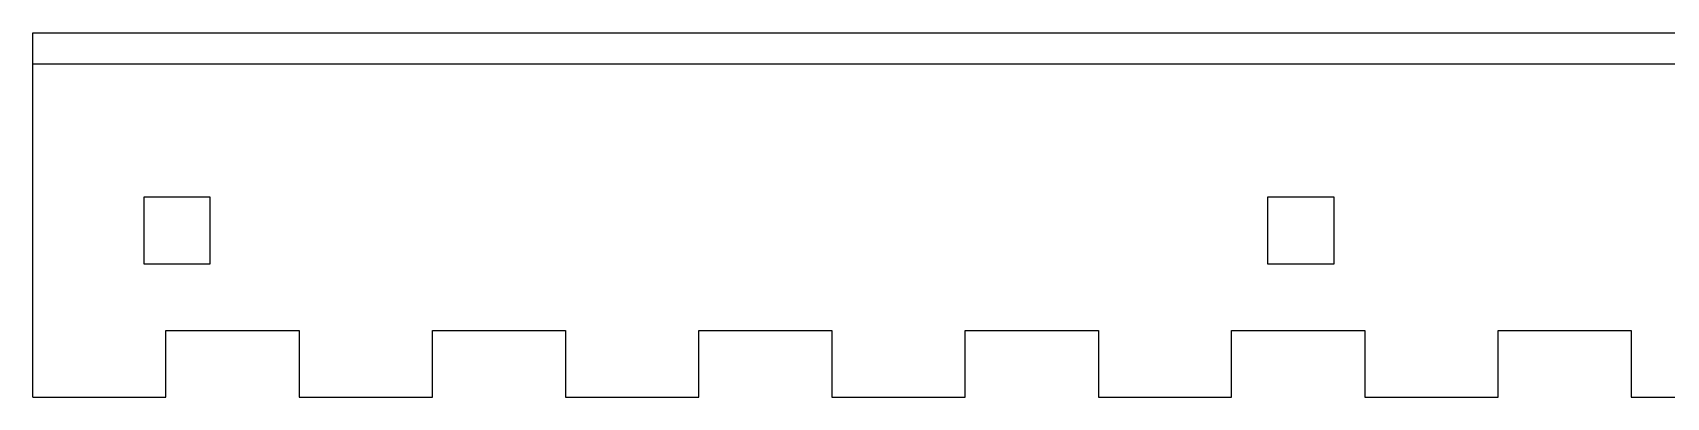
# Model space of a CAD drawing. Header units: millimetres. Extents: x -118 to 1853, y -1989 to 612.
# Drawn here: x 435.5 to 582.7, y 252.4 to 285.2 of the extents above; entities that cross this region are included whole.
import ezdxf

# ---------------------------------------------------------------- set-up
doc = ezdxf.new("R2010")
doc.units = ezdxf.units.MM
doc.layers.add('Holes', color=1, linetype='Continuous', plot=False)
doc.layers.add('text', color=5, linetype='Continuous')

# ---------------------------------------------------------------- blocks, each defined once
blk = doc.blocks.new('Front Panel')
for p, q in [((0, 0), (208.5, 0)), ((0, 0), (208.5, 0)), ((0, 0), (208.5, 0)), ((0, 0), (208.5, 0)), ((0, 0), (208.5, 0)), ((0, 0), (208.5, 0)), ((0, 0), (208.5, 0)), ((0, 0), (208.5, 0)), ((0, 0), (208.5, 0)), ((0, 0), (208.5, 0)), ((0, 0), (208.5, 0)), ((0, 0), (208.5, 0)), ((0, 0), (208.5, 0)), ((0, 0), (208.5, 0)), ((0, 0), (208.5, 0)), ((0, 0), (208.5, 0)), ((0, 0), (208.5, 0)), ((0, 0), (208.5, 0)), ((0, 0), (208.5, 0)), ((0, 0), (208.5, 0)), ((0, 0), (208.5, 0)), ((0, 0), (208.5, 0)), ((0, 0), (208.5, 0)), ((0, 0), (208.5, 0)), ((0, 0), (208.5, 0)), ((0, 0), (208.5, 0)), ((0, 0), (208.5, 0)), ((0, 0), (208.5, 0)), ((0, 0), (208.5, 0)), ((0, -32.798), (0, 0)), ((0, 0), (208.5, 0)), ((12, -32.798), (12, -26.798)), ((12, -26.798), (24, -26.798)), ((12, -32.798), (12, -26.798)), ((12, -26.798), (24, -26.798)), ((12, -32.798), (12, -26.798)), ((12, -26.798), (24, -26.798)), ((12, -32.798), (12, -26.798)), ((12, -26.798), (24, -26.798)), ((12, -32.798), (12, -26.798)), ((12, -26.798), (24, -26.798)), ((12, -32.798), (12, -26.798)), ((12, -26.798), (24, -26.798)), ((12, -32.798), (12, -26.798)), ((12, -26.798), (24, -26.798)), ((12, -32.798), (12, -26.798)), ((12, -26.798), (24, -26.798)), ((12, -32.798), (12, -26.798)), ((12, -26.798), (24, -26.798)), ((12, -32.798), (12, -26.798)), ((12, -26.798), (24, -26.798)), ((12, -32.798), (12, -26.798)), ((12, -26.798), (24, -26.798)), ((12, -32.798), (12, -26.798)), ((12, -26.798), (24, -26.798)), ((12, -32.798), (12, -26.798)), ((12, -26.798), (24, -26.798)), ((12, -32.798), (12, -26.798)), ((12, -26.798), (24, -26.798)), ((12, -32.798), (12, -26.798)), ((12, -26.798), (24, -26.798)), ((12, -32.798), (12, -26.798)), ((12, -26.798), (24, -26.798)), ((12, -32.798), (12, -26.798)), ((12, -26.798), (24, -26.798)), ((12, -32.798), (12, -26.798)), ((12, -26.798), (24, -26.798)), ((12, -32.798), (12, -26.798)), ((12, -26.798), (24, -26.798)), ((12, -32.798), (12, -26.798)), ((12, -26.798), (24, -26.798)), ((12, -32.798), (12, -26.798)), ((12, -26.798), (24, -26.798)), ((12, -32.798), (12, -26.798)), ((12, -26.798), (24, -26.798)), ((12, -32.798), (12, -26.798)), ((12, -26.798), (24, -26.798)), ((12, -32.798), (12, -26.798)), ((12, -26.798), (24, -26.798)), ((12, -32.798), (12, -26.798)), ((12, -26.798), (24, -26.798)), ((12, -32.798), (12, -26.798)), ((12, -26.798), (24, -26.798)), ((12, -32.798), (12, -26.798)), ((12, -26.798), (24, -26.798)), ((12, -32.798), (12, -26.798)), ((12, -26.798), (24, -26.798)), ((12, -32.798), (12, -26.798)), ((12, -26.798), (24, -26.798)), ((12, -32.798), (12, -26.798)), ((12, -26.798), (24, -26.798)), ((24, -26.798), (24, -32.798)), ((24, -26.798), (24, -32.798)), ((24, -26.798), (24, -32.798)), ((24, -26.798), (24, -32.798)), ((24, -26.798), (24, -32.798)), ((24, -26.798), (24, -32.798)), ((24, -26.798), (24, -32.798)), ((24, -26.798), (24, -32.798)), ((24, -26.798), (24, -32.798)), ((24, -26.798), (24, -32.798)), ((24, -26.798), (24, -32.798)), ((24, -26.798), (24, -32.798)), ((24, -26.798), (24, -32.798)), ((24, -26.798), (24, -32.798)), ((24, -26.798), (24, -32.798)), ((24, -26.798), (24, -32.798)), ((24, -26.798), (24, -32.798)), ((24, -26.798), (24, -32.798)), ((24, -26.798), (24, -32.798)), ((24, -26.798), (24, -32.798)), ((24, -26.798), (24, -32.798)), ((24, -26.798), (24, -32.798)), ((24, -26.798), (24, -32.798)), ((24, -26.798), (24, -32.798)), ((24, -26.798), (24, -32.798)), ((24, -26.798), (24, -32.798)), ((24, -26.798), (24, -32.798)), ((24, -26.798), (24, -32.798)), ((24, -26.798), (24, -32.798)), ((24, -26.798), (24, -32.798)), ((36, -32.798), (36, -26.798)), ((36, -26.798), (48, -26.798)), ((36, -32.798), (36, -26.798)), ((36, -26.798), (48, -26.798)), ((36, -32.798), (36, -26.798)), ((36, -26.798), (48, -26.798)), ((36, -32.798), (36, -26.798)), ((36, -26.798), (48, -26.798)), ((36, -32.798), (36, -26.798)), ((36, -26.798), (48, -26.798)), ((36, -32.798), (36, -26.798)), ((36, -26.798), (48, -26.798)), ((36, -32.798), (36, -26.798)), ((36, -26.798), (48, -26.798)), ((36, -32.798), (36, -26.798)), ((36, -26.798), (48, -26.798)), ((36, -32.798), (36, -26.798)), ((36, -26.798), (48, -26.798)), ((36, -32.798), (36, -26.798)), ((36, -26.798), (48, -26.798)), ((36, -32.798), (36, -26.798)), ((36, -26.798), (48, -26.798)), ((36, -32.798), (36, -26.798)), ((36, -26.798), (48, -26.798)), ((36, -32.798), (36, -26.798)), ((36, -26.798), (48, -26.798)), ((36, -32.798), (36, -26.798)), ((36, -26.798), (48, -26.798)), ((36, -32.798), (36, -26.798)), ((36, -26.798), (48, -26.798)), ((36, -32.798), (36, -26.798)), ((36, -26.798), (48, -26.798)), ((36, -32.798), (36, -26.798)), ((36, -26.798), (48, -26.798)), ((36, -32.798), (36, -26.798)), ((36, -26.798), (48, -26.798)), ((36, -32.798), (36, -26.798)), ((36, -26.798), (48, -26.798)), ((36, -32.798), (36, -26.798)), ((36, -26.798), (48, -26.798)), ((36, -32.798), (36, -26.798)), ((36, -26.798), (48, -26.798)), ((36, -32.798), (36, -26.798)), ((36, -26.798), (48, -26.798)), ((36, -32.798), (36, -26.798)), ((36, -26.798), (48, -26.798)), ((36, -32.798), (36, -26.798)), ((36, -26.798), (48, -26.798)), ((36, -32.798), (36, -26.798)), ((36, -26.798), (48, -26.798)), ((36, -32.798), (36, -26.798)), ((36, -26.798), (48, -26.798)), ((36, -32.798), (36, -26.798)), ((36, -26.798), (48, -26.798)), ((36, -32.798), (36, -26.798)), ((36, -26.798), (48, -26.798)), ((36, -32.798), (36, -26.798)), ((36, -26.798), (48, -26.798)), ((36, -32.798), (36, -26.798)), ((36, -26.798), (48, -26.798)), ((48, -26.798), (48, -32.798)), ((48, -26.798), (48, -32.798)), ((48, -26.798), (48, -32.798)), ((48, -26.798), (48, -32.798)), ((48, -26.798), (48, -32.798)), ((48, -26.798), (48, -32.798)), ((48, -26.798), (48, -32.798)), ((48, -26.798), (48, -32.798)), ((48, -26.798), (48, -32.798)), ((48, -26.798), (48, -32.798)), ((48, -26.798), (48, -32.798)), ((48, -26.798), (48, -32.798)), ((48, -26.798), (48, -32.798)), ((48, -26.798), (48, -32.798)), ((48, -26.798), (48, -32.798)), ((48, -26.798), (48, -32.798)), ((48, -26.798), (48, -32.798)), ((48, -26.798), (48, -32.798)), ((48, -26.798), (48, -32.798)), ((48, -26.798), (48, -32.798)), ((48, -26.798), (48, -32.798)), ((48, -26.798), (48, -32.798)), ((48, -26.798), (48, -32.798)), ((48, -26.798), (48, -32.798)), ((48, -26.798), (48, -32.798)), ((48, -26.798), (48, -32.798)), ((48, -26.798), (48, -32.798)), ((48, -26.798), (48, -32.798)), ((48, -26.798), (48, -32.798)), ((48, -26.798), (48, -32.798)), ((60, -32.798), (60, -26.798)), ((60, -26.798), (72, -26.798)), ((60, -32.798), (60, -26.798)), ((60, -26.798), (72, -26.798)), ((60, -32.798), (60, -26.798)), ((60, -26.798), (72, -26.798)), ((60, -32.798), (60, -26.798)), ((60, -26.798), (72, -26.798)), ((60, -32.798), (60, -26.798)), ((60, -26.798), (72, -26.798)), ((60, -32.798), (60, -26.798)), ((60, -26.798), (72, -26.798)), ((60, -32.798), (60, -26.798)), ((60, -26.798), (72, -26.798)), ((60, -32.798), (60, -26.798)), ((60, -26.798), (72, -26.798)), ((60, -32.798), (60, -26.798)), ((60, -26.798), (72, -26.798)), ((60, -32.798), (60, -26.798)), ((60, -26.798), (72, -26.798)), ((60, -32.798), (60, -26.798)), ((60, -26.798), (72, -26.798)), ((60, -32.798), (60, -26.798)), ((60, -26.798), (72, -26.798)), ((60, -32.798), (60, -26.798)), ((60, -26.798), (72, -26.798)), ((60, -32.798), (60, -26.798)), ((60, -26.798), (72, -26.798)), ((60, -32.798), (60, -26.798)), ((60, -26.798), (72, -26.798)), ((60, -32.798), (60, -26.798)), ((60, -26.798), (72, -26.798)), ((60, -32.798), (60, -26.798)), ((60, -26.798), (72, -26.798)), ((60, -32.798), (60, -26.798)), ((60, -26.798), (72, -26.798)), ((60, -32.798), (60, -26.798)), ((60, -26.798), (72, -26.798)), ((60, -32.798), (60, -26.798)), ((60, -26.798), (72, -26.798)), ((60, -32.798), (60, -26.798)), ((60, -26.798), (72, -26.798)), ((60, -32.798), (60, -26.798)), ((60, -26.798), (72, -26.798)), ((60, -32.798), (60, -26.798)), ((60, -26.798), (72, -26.798)), ((60, -32.798), (60, -26.798)), ((60, -26.798), (72, -26.798)), ((60, -32.798), (60, -26.798)), ((60, -26.798), (72, -26.798)), ((60, -32.798), (60, -26.798)), ((60, -26.798), (72, -26.798)), ((60, -32.798), (60, -26.798)), ((60, -26.798), (72, -26.798)), ((60, -32.798), (60, -26.798)), ((60, -26.798), (72, -26.798)), ((60, -32.798), (60, -26.798)), ((60, -26.798), (72, -26.798)), ((60, -32.798), (60, -26.798)), ((60, -26.798), (72, -26.798)), ((72, -26.798), (72, -32.798)), ((72, -26.798), (72, -32.798)), ((72, -26.798), (72, -32.798)), ((72, -26.798), (72, -32.798)), ((72, -26.798), (72, -32.798)), ((72, -26.798), (72, -32.798)), ((72, -26.798), (72, -32.798)), ((72, -26.798), (72, -32.798)), ((72, -26.798), (72, -32.798)), ((72, -26.798), (72, -32.798)), ((72, -26.798), (72, -32.798)), ((72, -26.798), (72, -32.798)), ((72, -26.798), (72, -32.798)), ((72, -26.798), (72, -32.798)), ((72, -26.798), (72, -32.798)), ((72, -26.798), (72, -32.798)), ((72, -26.798), (72, -32.798)), ((72, -26.798), (72, -32.798)), ((72, -26.798), (72, -32.798)), ((72, -26.798), (72, -32.798)), ((72, -26.798), (72, -32.798)), ((72, -26.798), (72, -32.798)), ((72, -26.798), (72, -32.798)), ((72, -26.798), (72, -32.798)), ((72, -26.798), (72, -32.798)), ((72, -26.798), (72, -32.798)), ((72, -26.798), (72, -32.798)), ((72, -26.798), (72, -32.798)), ((72, -26.798), (72, -32.798)), ((72, -26.798), (72, -32.798)), ((84, -32.798), (84, -26.798)), ((84, -26.798), (96, -26.798)), ((84, -32.798), (84, -26.798)), ((84, -26.798), (96, -26.798)), ((84, -32.798), (84, -26.798)), ((84, -26.798), (96, -26.798)), ((84, -32.798), (84, -26.798)), ((84, -26.798), (96, -26.798)), ((84, -32.798), (84, -26.798)), ((84, -26.798), (96, -26.798)), ((84, -32.798), (84, -26.798)), ((84, -26.798), (96, -26.798)), ((84, -32.798), (84, -26.798)), ((84, -26.798), (96, -26.798)), ((84, -32.798), (84, -26.798)), ((84, -26.798), (96, -26.798)), ((84, -32.798), (84, -26.798)), ((84, -26.798), (96, -26.798)), ((84, -32.798), (84, -26.798)), ((84, -26.798), (96, -26.798)), ((84, -32.798), (84, -26.798)), ((84, -26.798), (96, -26.798)), ((84, -32.798), (84, -26.798)), ((84, -26.798), (96, -26.798)), ((84, -32.798), (84, -26.798)), ((84, -26.798), (96, -26.798)), ((84, -32.798), (84, -26.798)), ((84, -26.798), (96, -26.798)), ((84, -32.798), (84, -26.798)), ((84, -26.798), (96, -26.798)), ((84, -32.798), (84, -26.798)), ((84, -26.798), (96, -26.798)), ((84, -32.798), (84, -26.798)), ((84, -26.798), (96, -26.798)), ((84, -32.798), (84, -26.798)), ((84, -26.798), (96, -26.798)), ((84, -32.798), (84, -26.798)), ((84, -26.798), (96, -26.798)), ((84, -32.798), (84, -26.798)), ((84, -26.798), (96, -26.798)), ((84, -32.798), (84, -26.798)), ((84, -26.798), (96, -26.798)), ((84, -32.798), (84, -26.798)), ((84, -26.798), (96, -26.798)), ((84, -32.798), (84, -26.798)), ((84, -26.798), (96, -26.798)), ((84, -32.798), (84, -26.798)), ((84, -26.798), (96, -26.798)), ((84, -32.798), (84, -26.798)), ((84, -26.798), (96, -26.798)), ((84, -32.798), (84, -26.798)), ((84, -26.798), (96, -26.798)), ((84, -32.798), (84, -26.798)), ((84, -26.798), (96, -26.798)), ((84, -32.798), (84, -26.798)), ((84, -26.798), (96, -26.798)), ((84, -32.798), (84, -26.798)), ((84, -26.798), (96, -26.798)), ((84, -32.798), (84, -26.798)), ((84, -26.798), (96, -26.798)), ((96, -26.798), (96, -32.798)), ((96, -26.798), (96, -32.798)), ((96, -26.798), (96, -32.798)), ((96, -26.798), (96, -32.798)), ((96, -26.798), (96, -32.798)), ((96, -26.798), (96, -32.798)), ((96, -26.798), (96, -32.798)), ((96, -26.798), (96, -32.798)), ((96, -26.798), (96, -32.798)), ((96, -26.798), (96, -32.798)), ((96, -26.798), (96, -32.798)), ((96, -26.798), (96, -32.798)), ((96, -26.798), (96, -32.798)), ((96, -26.798), (96, -32.798)), ((96, -26.798), (96, -32.798)), ((96, -26.798), (96, -32.798)), ((96, -26.798), (96, -32.798)), ((96, -26.798), (96, -32.798)), ((96, -26.798), (96, -32.798)), ((96, -26.798), (96, -32.798)), ((96, -26.798), (96, -32.798)), ((96, -26.798), (96, -32.798)), ((96, -26.798), (96, -32.798)), ((96, -26.798), (96, -32.798)), ((96, -26.798), (96, -32.798)), ((96, -26.798), (96, -32.798)), ((96, -26.798), (96, -32.798)), ((96, -26.798), (96, -32.798)), ((96, -26.798), (96, -32.798)), ((96, -26.798), (96, -32.798)), ((108, -32.798), (108, -26.798)), ((108, -26.798), (120, -26.798)), ((108, -32.798), (108, -26.798)), ((108, -26.798), (120, -26.798)), ((108, -32.798), (108, -26.798)), ((108, -26.798), (120, -26.798)), ((108, -32.798), (108, -26.798)), ((108, -26.798), (120, -26.798)), ((108, -32.798), (108, -26.798)), ((108, -26.798), (120, -26.798)), ((108, -32.798), (108, -26.798)), ((108, -26.798), (120, -26.798)), ((108, -32.798), (108, -26.798)), ((108, -26.798), (120, -26.798)), ((108, -32.798), (108, -26.798)), ((108, -26.798), (120, -26.798)), ((108, -32.798), (108, -26.798)), ((108, -26.798), (120, -26.798)), ((108, -32.798), (108, -26.798)), ((108, -26.798), (120, -26.798)), ((108, -32.798), (108, -26.798)), ((108, -26.798), (120, -26.798)), ((108, -32.798), (108, -26.798)), ((108, -26.798), (120, -26.798)), ((108, -32.798), (108, -26.798)), ((108, -26.798), (120, -26.798)), ((108, -32.798), (108, -26.798)), ((108, -26.798), (120, -26.798)), ((108, -32.798), (108, -26.798)), ((108, -26.798), (120, -26.798)), ((108, -32.798), (108, -26.798)), ((108, -26.798), (120, -26.798)), ((108, -32.798), (108, -26.798)), ((108, -26.798), (120, -26.798)), ((108, -32.798), (108, -26.798)), ((108, -26.798), (120, -26.798)), ((108, -32.798), (108, -26.798)), ((108, -26.798), (120, -26.798)), ((108, -32.798), (108, -26.798)), ((108, -26.798), (120, -26.798)), ((108, -32.798), (108, -26.798)), ((108, -26.798), (120, -26.798)), ((108, -32.798), (108, -26.798)), ((108, -26.798), (120, -26.798)), ((108, -32.798), (108, -26.798)), ((108, -26.798), (120, -26.798)), ((108, -32.798), (108, -26.798)), ((108, -26.798), (120, -26.798)), ((108, -32.798), (108, -26.798)), ((108, -26.798), (120, -26.798)), ((108, -32.798), (108, -26.798)), ((108, -26.798), (120, -26.798)), ((108, -32.798), (108, -26.798)), ((108, -26.798), (120, -26.798)), ((108, -32.798), (108, -26.798)), ((108, -26.798), (120, -26.798)), ((108, -32.798), (108, -26.798)), ((108, -26.798), (120, -26.798)), ((108, -32.798), (108, -26.798)), ((108, -26.798), (120, -26.798)), ((120, -26.798), (120, -32.798)), ((120, -26.798), (120, -32.798)), ((120, -26.798), (120, -32.798)), ((120, -26.798), (120, -32.798)), ((120, -26.798), (120, -32.798)), ((120, -26.798), (120, -32.798)), ((120, -26.798), (120, -32.798)), ((120, -26.798), (120, -32.798)), ((120, -26.798), (120, -32.798)), ((120, -26.798), (120, -32.798)), ((120, -26.798), (120, -32.798)), ((120, -26.798), (120, -32.798)), ((120, -26.798), (120, -32.798)), ((120, -26.798), (120, -32.798)), ((120, -26.798), (120, -32.798)), ((120, -26.798), (120, -32.798)), ((120, -26.798), (120, -32.798)), ((120, -26.798), (120, -32.798)), ((120, -26.798), (120, -32.798)), ((120, -26.798), (120, -32.798)), ((120, -26.798), (120, -32.798)), ((120, -26.798), (120, -32.798)), ((120, -26.798), (120, -32.798)), ((120, -26.798), (120, -32.798)), ((120, -26.798), (120, -32.798)), ((120, -26.798), (120, -32.798)), ((120, -26.798), (120, -32.798)), ((120, -26.798), (120, -32.798)), ((120, -26.798), (120, -32.798)), ((120, -26.798), (120, -32.798)), ((132, -32.798), (132, -26.798)), ((132, -26.798), (144, -26.798)), ((132, -32.798), (132, -26.798)), ((132, -26.798), (144, -26.798)), ((132, -32.798), (132, -26.798)), ((132, -26.798), (144, -26.798)), ((132, -32.798), (132, -26.798)), ((132, -26.798), (144, -26.798)), ((132, -32.798), (132, -26.798)), ((132, -26.798), (144, -26.798)), ((132, -32.798), (132, -26.798)), ((132, -26.798), (144, -26.798)), ((132, -32.798), (132, -26.798)), ((132, -26.798), (144, -26.798)), ((132, -32.798), (132, -26.798)), ((132, -26.798), (144, -26.798)), ((132, -32.798), (132, -26.798)), ((132, -26.798), (144, -26.798)), ((132, -32.798), (132, -26.798)), ((132, -26.798), (144, -26.798)), ((132, -32.798), (132, -26.798)), ((132, -26.798), (144, -26.798)), ((132, -32.798), (132, -26.798)), ((132, -26.798), (144, -26.798)), ((132, -32.798), (132, -26.798)), ((132, -26.798), (144, -26.798)), ((132, -32.798), (132, -26.798)), ((132, -26.798), (144, -26.798)), ((132, -32.798), (132, -26.798)), ((132, -26.798), (144, -26.798)), ((132, -32.798), (132, -26.798)), ((132, -26.798), (144, -26.798)), ((132, -32.798), (132, -26.798)), ((132, -26.798), (144, -26.798)), ((132, -32.798), (132, -26.798)), ((132, -26.798), (144, -26.798)), ((132, -32.798), (132, -26.798)), ((132, -26.798), (144, -26.798)), ((132, -32.798), (132, -26.798)), ((132, -26.798), (144, -26.798)), ((132, -32.798), (132, -26.798)), ((132, -26.798), (144, -26.798)), ((132, -32.798), (132, -26.798)), ((132, -26.798), (144, -26.798)), ((132, -32.798), (132, -26.798)), ((132, -26.798), (144, -26.798)), ((132, -32.798), (132, -26.798)), ((132, -26.798), (144, -26.798)), ((132, -32.798), (132, -26.798)), ((132, -26.798), (144, -26.798)), ((132, -32.798), (132, -26.798)), ((132, -26.798), (144, -26.798)), ((132, -32.798), (132, -26.798)), ((132, -26.798), (144, -26.798)), ((132, -32.798), (132, -26.798)), ((132, -26.798), (144, -26.798)), ((132, -32.798), (132, -26.798)), ((132, -26.798), (144, -26.798)), ((132, -32.798), (132, -26.798)), ((132, -26.798), (144, -26.798)), ((144, -26.798), (144, -32.798)), ((144, -26.798), (144, -32.798)), ((144, -26.798), (144, -32.798)), ((144, -26.798), (144, -32.798)), ((144, -26.798), (144, -32.798)), ((144, -26.798), (144, -32.798)), ((144, -26.798), (144, -32.798)), ((144, -26.798), (144, -32.798)), ((144, -26.798), (144, -32.798)), ((144, -26.798), (144, -32.798)), ((144, -26.798), (144, -32.798)), ((144, -26.798), (144, -32.798)), ((144, -26.798), (144, -32.798)), ((144, -26.798), (144, -32.798)), ((144, -26.798), (144, -32.798)), ((144, -26.798), (144, -32.798)), ((144, -26.798), (144, -32.798)), ((144, -26.798), (144, -32.798)), ((144, -26.798), (144, -32.798)), ((144, -26.798), (144, -32.798)), ((144, -26.798), (144, -32.798)), ((144, -26.798), (144, -32.798)), ((144, -26.798), (144, -32.798)), ((144, -26.798), (144, -32.798)), ((144, -26.798), (144, -32.798)), ((144, -26.798), (144, -32.798)), ((144, -26.798), (144, -32.798)), ((144, -26.798), (144, -32.798)), ((144, -26.798), (144, -32.798)), ((144, -26.798), (144, -32.798)), ((0, -32.798), (12, -32.798)), ((0, -32.798), (12, -32.798)), ((0, -32.798), (12, -32.798)), ((0, -32.798), (12, -32.798)), ((0, -32.798), (12, -32.798)), ((0, -32.798), (12, -32.798)), ((0, -32.798), (12, -32.798)), ((0, -32.798), (12, -32.798)), ((0, -32.798), (12, -32.798)), ((0, -32.798), (12, -32.798)), ((0, -32.798), (12, -32.798)), ((0, -32.798), (12, -32.798)), ((0, -32.798), (12, -32.798)), ((0, -32.798), (12, -32.798)), ((0, -32.798), (12, -32.798)), ((0, -32.798), (12, -32.798)), ((0, -32.798), (12, -32.798)), ((0, -32.798), (12, -32.798)), ((0, -32.798), (12, -32.798)), ((0, -32.798), (12, -32.798)), ((0, -32.798), (12, -32.798)), ((0, -32.798), (12, -32.798)), ((0, -32.798), (12, -32.798)), ((0, -32.798), (12, -32.798)), ((0, -32.798), (12, -32.798)), ((0, -32.798), (12, -32.798)), ((0, -32.798), (12, -32.798)), ((0, -32.798), (12, -32.798)), ((0, -32.798), (12, -32.798)), ((0, -32.798), (12, -32.798)), ((24, -32.798), (36, -32.798)), ((24, -32.798), (36, -32.798)), ((24, -32.798), (36, -32.798)), ((24, -32.798), (36, -32.798)), ((24, -32.798), (36, -32.798)), ((24, -32.798), (36, -32.798)), ((24, -32.798), (36, -32.798)), ((24, -32.798), (36, -32.798)), ((24, -32.798), (36, -32.798)), ((24, -32.798), (36, -32.798)), ((24, -32.798), (36, -32.798)), ((24, -32.798), (36, -32.798)), ((24, -32.798), (36, -32.798)), ((24, -32.798), (36, -32.798)), ((24, -32.798), (36, -32.798)), ((24, -32.798), (36, -32.798)), ((24, -32.798), (36, -32.798)), ((24, -32.798), (36, -32.798)), ((24, -32.798), (36, -32.798)), ((24, -32.798), (36, -32.798)), ((24, -32.798), (36, -32.798)), ((24, -32.798), (36, -32.798)), ((24, -32.798), (36, -32.798)), ((24, -32.798), (36, -32.798)), ((24, -32.798), (36, -32.798)), ((24, -32.798), (36, -32.798)), ((24, -32.798), (36, -32.798)), ((24, -32.798), (36, -32.798)), ((24, -32.798), (36, -32.798)), ((24, -32.798), (36, -32.798)), ((48, -32.798), (60, -32.798)), ((48, -32.798), (60, -32.798)), ((48, -32.798), (60, -32.798)), ((48, -32.798), (60, -32.798)), ((48, -32.798), (60, -32.798)), ((48, -32.798), (60, -32.798)), ((48, -32.798), (60, -32.798)), ((48, -32.798), (60, -32.798)), ((48, -32.798), (60, -32.798)), ((48, -32.798), (60, -32.798)), ((48, -32.798), (60, -32.798)), ((48, -32.798), (60, -32.798)), ((48, -32.798), (60, -32.798)), ((48, -32.798), (60, -32.798)), ((48, -32.798), (60, -32.798)), ((48, -32.798), (60, -32.798)), ((48, -32.798), (60, -32.798)), ((48, -32.798), (60, -32.798)), ((48, -32.798), (60, -32.798)), ((48, -32.798), (60, -32.798)), ((48, -32.798), (60, -32.798)), ((48, -32.798), (60, -32.798)), ((48, -32.798), (60, -32.798)), ((48, -32.798), (60, -32.798)), ((48, -32.798), (60, -32.798)), ((48, -32.798), (60, -32.798)), ((48, -32.798), (60, -32.798)), ((48, -32.798), (60, -32.798)), ((48, -32.798), (60, -32.798)), ((48, -32.798), (60, -32.798)), ((72, -32.798), (84, -32.798)), ((72, -32.798), (84, -32.798)), ((72, -32.798), (84, -32.798)), ((72, -32.798), (84, -32.798)), ((72, -32.798), (84, -32.798)), ((72, -32.798), (84, -32.798)), ((72, -32.798), (84, -32.798)), ((72, -32.798), (84, -32.798)), ((72, -32.798), (84, -32.798)), ((72, -32.798), (84, -32.798)), ((72, -32.798), (84, -32.798)), ((72, -32.798), (84, -32.798)), ((72, -32.798), (84, -32.798)), ((72, -32.798), (84, -32.798)), ((72, -32.798), (84, -32.798)), ((72, -32.798), (84, -32.798)), ((72, -32.798), (84, -32.798)), ((72, -32.798), (84, -32.798)), ((72, -32.798), (84, -32.798)), ((72, -32.798), (84, -32.798)), ((72, -32.798), (84, -32.798)), ((72, -32.798), (84, -32.798)), ((72, -32.798), (84, -32.798)), ((72, -32.798), (84, -32.798)), ((72, -32.798), (84, -32.798)), ((72, -32.798), (84, -32.798)), ((72, -32.798), (84, -32.798)), ((72, -32.798), (84, -32.798)), ((72, -32.798), (84, -32.798)), ((72, -32.798), (84, -32.798)), ((96, -32.798), (108, -32.798)), ((96, -32.798), (108, -32.798)), ((96, -32.798), (108, -32.798)), ((96, -32.798), (108, -32.798)), ((96, -32.798), (108, -32.798)), ((96, -32.798), (108, -32.798)), ((96, -32.798), (108, -32.798)), ((96, -32.798), (108, -32.798)), ((96, -32.798), (108, -32.798)), ((96, -32.798), (108, -32.798)), ((96, -32.798), (108, -32.798)), ((96, -32.798), (108, -32.798)), ((96, -32.798), (108, -32.798)), ((96, -32.798), (108, -32.798)), ((96, -32.798), (108, -32.798)), ((96, -32.798), (108, -32.798)), ((96, -32.798), (108, -32.798)), ((96, -32.798), (108, -32.798)), ((96, -32.798), (108, -32.798)), ((96, -32.798), (108, -32.798)), ((96, -32.798), (108, -32.798)), ((96, -32.798), (108, -32.798)), ((96, -32.798), (108, -32.798)), ((96, -32.798), (108, -32.798)), ((96, -32.798), (108, -32.798)), ((96, -32.798), (108, -32.798)), ((96, -32.798), (108, -32.798)), ((96, -32.798), (108, -32.798)), ((96, -32.798), (108, -32.798)), ((96, -32.798), (108, -32.798)), ((120, -32.798), (132, -32.798)), ((120, -32.798), (132, -32.798)), ((120, -32.798), (132, -32.798)), ((120, -32.798), (132, -32.798)), ((120, -32.798), (132, -32.798)), ((120, -32.798), (132, -32.798)), ((120, -32.798), (132, -32.798)), ((120, -32.798), (132, -32.798)), ((120, -32.798), (132, -32.798)), ((120, -32.798), (132, -32.798)), ((120, -32.798), (132, -32.798)), ((120, -32.798), (132, -32.798)), ((120, -32.798), (132, -32.798)), ((120, -32.798), (132, -32.798)), ((120, -32.798), (132, -32.798)), ((120, -32.798), (132, -32.798)), ((120, -32.798), (132, -32.798)), ((120, -32.798), (132, -32.798)), ((120, -32.798), (132, -32.798)), ((120, -32.798), (132, -32.798)), ((120, -32.798), (132, -32.798)), ((120, -32.798), (132, -32.798)), ((120, -32.798), (132, -32.798)), ((120, -32.798), (132, -32.798)), ((120, -32.798), (132, -32.798)), ((120, -32.798), (132, -32.798)), ((120, -32.798), (132, -32.798)), ((120, -32.798), (132, -32.798)), ((120, -32.798), (132, -32.798)), ((120, -32.798), (132, -32.798)), ((144, -32.798), (156, -32.798)), ((144, -32.798), (156, -32.798)), ((144, -32.798), (156, -32.798)), ((144, -32.798), (156, -32.798)), ((144, -32.798), (156, -32.798)), ((144, -32.798), (156, -32.798)), ((144, -32.798), (156, -32.798)), ((144, -32.798), (156, -32.798)), ((144, -32.798), (156, -32.798)), ((144, -32.798), (156, -32.798)), ((144, -32.798), (156, -32.798)), ((144, -32.798), (156, -32.798)), ((144, -32.798), (156, -32.798)), ((144, -32.798), (156, -32.798)), ((144, -32.798), (156, -32.798)), ((144, -32.798), (156, -32.798)), ((144, -32.798), (156, -32.798)), ((144, -32.798), (156, -32.798)), ((144, -32.798), (156, -32.798)), ((144, -32.798), (156, -32.798)), ((144, -32.798), (156, -32.798)), ((144, -32.798), (156, -32.798)), ((144, -32.798), (156, -32.798)), ((144, -32.798), (156, -32.798)), ((144, -32.798), (156, -32.798)), ((144, -32.798), (156, -32.798)), ((144, -32.798), (156, -32.798)), ((144, -32.798), (156, -32.798)), ((144, -32.798), (156, -32.798)), ((144, -32.798), (156, -32.798))]:
    blk.add_line(p, q)
at = {"layer": 'Holes'}
for points in [[(10, -14.798), (10, -20.798), (16, -20.798), (16, -14.798)], [(111.229, -14.798), (111.229, -20.798), (117.229, -20.798), (117.229, -14.798)]]:
    blk.add_lwpolyline(points, close=True, dxfattribs=at)
at = {"layer": 'text'}
blk.add_line((0, -2.798), (420, -2.798), dxfattribs=at)
blk.add_line((0, -2.798), (420, -2.798), dxfattribs=at)
blk.add_line((0, -2.798), (420, -2.798), dxfattribs=at)
blk.add_line((0, -2.798), (420, -2.798), dxfattribs=at)
blk.add_line((0, -2.798), (420, -2.798), dxfattribs=at)
blk.add_line((0, -2.798), (420, -2.798), dxfattribs=at)
blk.add_line((0, -2.798), (420, -2.798), dxfattribs=at)
blk.add_line((0, -2.798), (420, -2.798), dxfattribs=at)
blk.add_line((0, -2.798), (420, -2.798), dxfattribs=at)
blk.add_line((0, -2.798), (420, -2.798), dxfattribs=at)
blk.add_line((0, -2.798), (420, -2.798), dxfattribs=at)
blk.add_line((0, -2.798), (420, -2.798), dxfattribs=at)
blk.add_line((0, -2.798), (420, -2.798), dxfattribs=at)
blk.add_line((0, -2.798), (420, -2.798), dxfattribs=at)
blk.add_line((0, -2.798), (420, -2.798), dxfattribs=at)
blk.add_line((0, -2.798), (420, -2.798), dxfattribs=at)
blk.add_line((0, -2.798), (420, -2.798), dxfattribs=at)
blk.add_line((0, -2.798), (420, -2.798), dxfattribs=at)
blk.add_line((0, -2.798), (420, -2.798), dxfattribs=at)
blk.add_line((0, -2.798), (420, -2.798), dxfattribs=at)
blk.add_line((0, -2.798), (420, -2.798), dxfattribs=at)
blk.add_line((0, -2.798), (420, -2.798), dxfattribs=at)
blk.add_line((0, -2.798), (420, -2.798), dxfattribs=at)
blk.add_line((0, -2.798), (420, -2.798), dxfattribs=at)
blk.add_line((0, -2.798), (420, -2.798), dxfattribs=at)
blk.add_line((0, -2.798), (420, -2.798), dxfattribs=at)
blk.add_line((0, -2.798), (420, -2.798), dxfattribs=at)
blk.add_line((0, -2.798), (420, -2.798), dxfattribs=at)
blk.add_line((0, -2.798), (420, -2.798), dxfattribs=at)
blk.add_line((0, -2.798), (420, -2.798), dxfattribs=at)

msp = doc.modelspace()

# ---------------------------------------------------------------- block references
msp.add_blockref('Front Panel', (435.51, 285.19))

doc.saveas('drawing.dxf')
